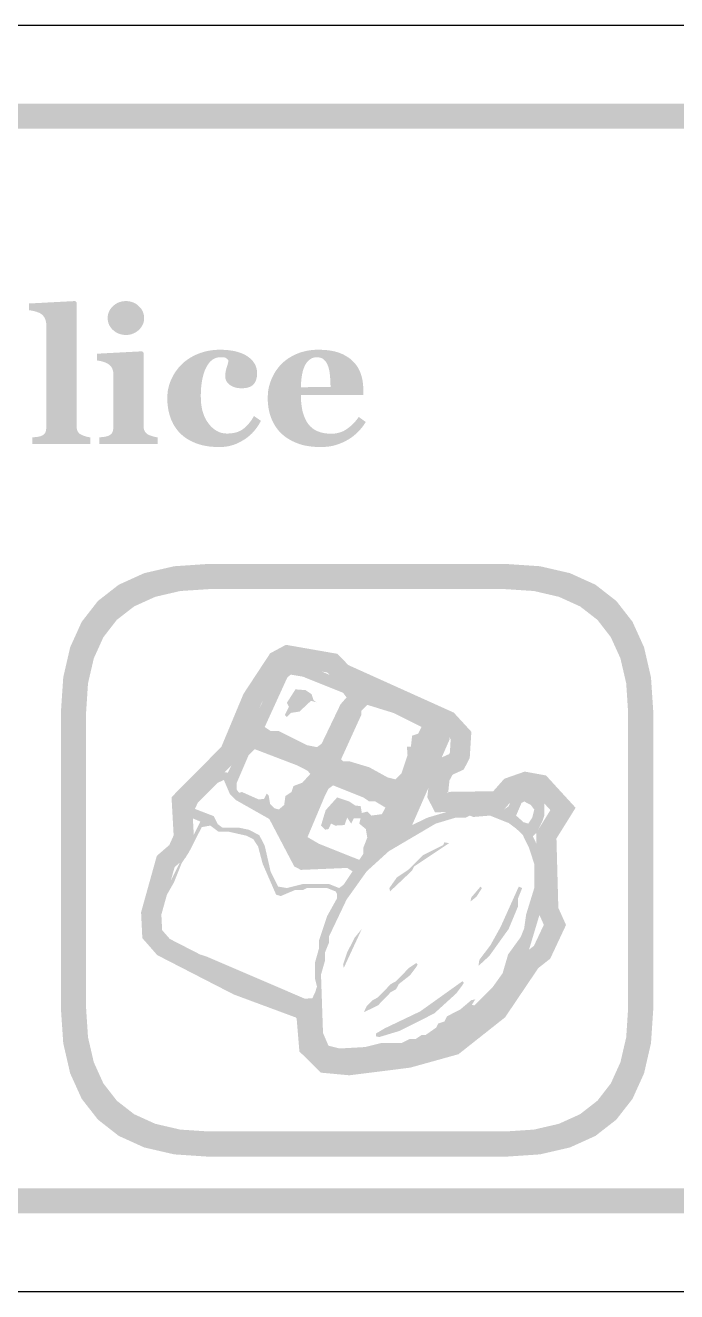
# Model space of a CAD drawing. Header units: millimetres. Extents: x 6 to 297, y 55 to 451.
# Drawn here: x 110.13 to 120.47, y 316.16 to 336.24 of the extents above; entities that cross this region are included whole.
import ezdxf

# ---------------------------------------------------------------- set-up
doc = ezdxf.new("R2010")
doc.units = ezdxf.units.MM
doc.layers.add('CUT', color=1, linetype='Continuous')
doc.layers.add('RASTER', color=7, linetype='Continuous')

msp = doc.modelspace()

# ---------------------------------------------------------------- hatches: boundary and pattern name
at = {"layer": 'RASTER'}
h = msp.add_hatch(color=7, dxfattribs=at)
h.paths.add_polyline_path([(74.2, 332.8), (74.234, 333.316), (74.338, 333.763), (74.509, 334.141), (74.75, 334.45), (75.059, 334.691), (75.438, 334.862), (75.884, 334.966), (76.4, 335), (133.6, 335), (134.116, 334.966), (134.563, 334.862), (134.941, 334.691), (135.25, 334.45), (135.491, 334.141), (135.663, 333.763), (135.766, 333.316), (135.8, 332.8), (135.8, 319.6), (135.766, 319.084), (135.663, 318.638), (135.491, 318.259), (135.25, 317.95), (134.941, 317.709), (134.563, 317.537), (134.116, 317.434), (133.6, 317.4), (76.4, 317.4), (75.884, 317.434), (75.438, 317.537), (75.059, 317.709), (74.75, 317.95), (74.509, 318.259), (74.338, 318.638), (74.234, 319.084), (74.2, 319.6)])
h.paths.add_polyline_path([(74.6, 332.8), (74.6, 319.6), (74.628, 319.178), (74.712, 318.813), (74.853, 318.503), (75.05, 318.25), (75.303, 318.053), (75.613, 317.912), (75.978, 317.828), (76.4, 317.8), (133.6, 317.8), (134.022, 317.828), (134.388, 317.912), (134.697, 318.053), (134.95, 318.25), (135.147, 318.503), (135.288, 318.813), (135.372, 319.178), (135.4, 319.6), (135.4, 332.8), (135.372, 333.222), (135.288, 333.588), (135.147, 333.897), (134.95, 334.15), (134.697, 334.347), (134.388, 334.488), (134.022, 334.572), (133.6, 334.6), (76.4, 334.6), (75.978, 334.572), (75.613, 334.488), (75.303, 334.347), (75.05, 334.15), (74.853, 333.897), (74.712, 333.588), (74.628, 333.222), (74.6, 332.8)], flags=0)
for points in [[(111.168, 329.6), (110.249, 329.6), (110.249, 329.707), (110.259, 329.708), (110.268, 329.708), (110.278, 329.709), (110.287, 329.71), (110.296, 329.711), (110.305, 329.712), (110.314, 329.713), (110.323, 329.714), (110.332, 329.715), (110.341, 329.717), (110.349, 329.718), (110.357, 329.72), (110.365, 329.722), (110.373, 329.724), (110.38, 329.726), (110.387, 329.729), (110.398, 329.734), (110.409, 329.739), (110.418, 329.744), (110.426, 329.75), (110.434, 329.757), (110.44, 329.764), (110.446, 329.771), (110.451, 329.779), (110.455, 329.788), (110.458, 329.797), (110.461, 329.807), (110.463, 329.818), (110.465, 329.829), (110.466, 329.841), (110.467, 329.853), (110.468, 329.867), (110.468, 331.49), (110.467, 331.503), (110.466, 331.517), (110.464, 331.53), (110.462, 331.543), (110.459, 331.556), (110.455, 331.569), (110.45, 331.581), (110.445, 331.593), (110.439, 331.604), (110.433, 331.615), (110.426, 331.625), (110.418, 331.635), (110.41, 331.644), (110.402, 331.652), (110.393, 331.659), (110.384, 331.665), (110.376, 331.67), (110.368, 331.675), (110.358, 331.68), (110.347, 331.684), (110.336, 331.689), (110.323, 331.693), (110.31, 331.698), (110.295, 331.702), (110.281, 331.706), (110.267, 331.71), (110.253, 331.713), (110.24, 331.716), (110.227, 331.718), (110.214, 331.72), (110.202, 331.722), (110.191, 331.723), (110.191, 331.829), (110.927, 331.868), (110.949, 331.844), (110.949, 329.886), (110.95, 329.872), (110.951, 329.86), (110.952, 329.848), (110.954, 329.837), (110.957, 329.826), (110.96, 329.816), (110.964, 329.806), (110.969, 329.798), (110.974, 329.79), (110.979, 329.782), (110.986, 329.775), (110.993, 329.768), (111.001, 329.761), (111.01, 329.755), (111.02, 329.75), (111.03, 329.745), (111.037, 329.742), (111.045, 329.739), (111.052, 329.736), (111.06, 329.733), (111.068, 329.73), (111.076, 329.727), (111.084, 329.724), (111.092, 329.722), (111.1, 329.719), (111.108, 329.717), (111.117, 329.715), (111.127, 329.713), (111.136, 329.711), (111.146, 329.709), (111.157, 329.708), (111.168, 329.707)], [(113.205, 329.553), (113.155, 329.554), (113.106, 329.557), (113.059, 329.561), (113.014, 329.568), (112.969, 329.576), (112.927, 329.586), (112.885, 329.599), (112.846, 329.612), (112.808, 329.628), (112.771, 329.645), (112.736, 329.663), (112.703, 329.683), (112.672, 329.703), (112.643, 329.726), (112.615, 329.749), (112.589, 329.774), (112.564, 329.801), (112.541, 329.829), (112.52, 329.858), (112.5, 329.888), (112.482, 329.919), (112.466, 329.952), (112.451, 329.985), (112.438, 330.02), (112.426, 330.056), (112.416, 330.093), (112.407, 330.13), (112.4, 330.169), (112.395, 330.208), (112.391, 330.248), (112.389, 330.288), (112.388, 330.329), (112.389, 330.367), (112.392, 330.405), (112.396, 330.442), (112.403, 330.478), (112.412, 330.514), (112.422, 330.55), (112.434, 330.585), (112.449, 330.62), (112.465, 330.653), (112.482, 330.686), (112.5, 330.718), (112.52, 330.749), (112.542, 330.778), (112.564, 330.807), (112.588, 330.835), (112.614, 330.861), (112.641, 330.887), (112.67, 330.912), (112.701, 330.935), (112.733, 330.957), (112.768, 330.978), (112.803, 330.997), (112.84, 331.015), (112.879, 331.032), (112.92, 331.047), (112.961, 331.06), (113.003, 331.071), (113.047, 331.08), (113.091, 331.087), (113.136, 331.092), (113.183, 331.095), (113.23, 331.096), (113.296, 331.094), (113.358, 331.089), (113.417, 331.081), (113.472, 331.07), (113.523, 331.056), (113.571, 331.038), (113.616, 331.018), (113.656, 330.994), (113.693, 330.967), (113.725, 330.938), (113.752, 330.907), (113.774, 330.874), (113.791, 330.839), (113.803, 330.801), (113.811, 330.761), (113.813, 330.719), (113.812, 330.693), (113.81, 330.669), (113.805, 330.646), (113.799, 330.624), (113.791, 330.603), (113.782, 330.584), (113.771, 330.566), (113.758, 330.549), (113.742, 330.534), (113.725, 330.521), (113.704, 330.51), (113.682, 330.501), (113.657, 330.494), (113.629, 330.489), (113.598, 330.486), (113.566, 330.485), (113.539, 330.486), (113.513, 330.488), (113.488, 330.492), (113.465, 330.498), (113.442, 330.505), (113.421, 330.514), (113.401, 330.525), (113.382, 330.538), (113.364, 330.551), (113.349, 330.566), (113.337, 330.582), (113.326, 330.598), (113.318, 330.616), (113.312, 330.635), (113.309, 330.654), (113.308, 330.675), (113.308, 330.693), (113.309, 330.711), (113.311, 330.729), (113.314, 330.747), (113.317, 330.764), (113.321, 330.782), (113.326, 330.8), (113.331, 330.817), (113.337, 330.834), (113.342, 330.85), (113.346, 330.865), (113.35, 330.879), (113.353, 330.892), (113.356, 330.904), (113.358, 330.915), (113.359, 330.924), (113.355, 330.931), (113.351, 330.937), (113.346, 330.942), (113.341, 330.947), (113.336, 330.952), (113.33, 330.957), (113.324, 330.961), (113.318, 330.965), (113.311, 330.968), (113.304, 330.971), (113.296, 330.973), (113.286, 330.975), (113.276, 330.976), (113.265, 330.978), (113.253, 330.978), (113.24, 330.978), (113.224, 330.978), (113.208, 330.976), (113.193, 330.974), (113.177, 330.971), (113.163, 330.966), (113.148, 330.961), (113.134, 330.955), (113.12, 330.948), (113.107, 330.939), (113.094, 330.929), (113.081, 330.918), (113.068, 330.905), (113.055, 330.891), (113.043, 330.875), (113.031, 330.858), (113.019, 330.839), (113.008, 330.82), (112.998, 330.8), (112.988, 330.777), (112.978, 330.754), (112.97, 330.728), (112.961, 330.701), (112.954, 330.673), (112.947, 330.643), (112.94, 330.611), (112.935, 330.578), (112.93, 330.544), (112.926, 330.507), (112.923, 330.47), (112.921, 330.43), (112.92, 330.39), (112.92, 330.347), (112.922, 330.283), (112.927, 330.223), (112.937, 330.166), (112.95, 330.112), (112.967, 330.061), (112.988, 330.013), (113.013, 329.968), (113.042, 329.927), (113.073, 329.889), (113.106, 329.857), (113.14, 329.829), (113.176, 329.807), (113.213, 329.789), (113.252, 329.777), (113.292, 329.769), (113.334, 329.767), (113.374, 329.768), (113.411, 329.772), (113.447, 329.777), (113.48, 329.785), (113.511, 329.795), (113.541, 329.808), (113.568, 329.823), (113.593, 329.84), (113.616, 329.859), (113.639, 329.88), (113.662, 329.902), (113.683, 329.927), (113.704, 329.954), (113.725, 329.982), (113.744, 330.013), (113.763, 330.045), (113.873, 329.969), (113.862, 329.947), (113.849, 329.925), (113.837, 329.904), (113.823, 329.884), (113.81, 329.863), (113.795, 329.844), (113.78, 329.825), (113.765, 329.806), (113.749, 329.788), (113.732, 329.77), (113.714, 329.753), (113.696, 329.736), (113.676, 329.72), (113.656, 329.704), (113.636, 329.689), (113.614, 329.675), (113.591, 329.66), (113.568, 329.647), (113.544, 329.634), (113.521, 329.622), (113.498, 329.611), (113.474, 329.601), (113.45, 329.592), (113.427, 329.584), (113.402, 329.577), (113.377, 329.57), (113.351, 329.565), (113.324, 329.561), (113.295, 329.557), (113.266, 329.555), (113.236, 329.554), (113.205, 329.553)]]:
    msp.add_hatch(color=7, dxfattribs=at).paths.add_polyline_path(points)
h = msp.add_hatch(color=7, dxfattribs=at)
h.paths.add_polyline_path([(112.234, 329.6), (111.308, 329.6), (111.308, 329.707), (111.318, 329.708), (111.327, 329.708), (111.337, 329.709), (111.346, 329.71), (111.355, 329.711), (111.365, 329.712), (111.374, 329.713), (111.383, 329.714), (111.392, 329.715), (111.401, 329.717), (111.409, 329.718), (111.417, 329.72), (111.425, 329.722), (111.432, 329.724), (111.439, 329.726), (111.446, 329.729), (111.457, 329.734), (111.468, 329.739), (111.477, 329.744), (111.486, 329.75), (111.494, 329.757), (111.501, 329.764), (111.507, 329.771), (111.512, 329.779), (111.516, 329.788), (111.52, 329.797), (111.524, 329.807), (111.526, 329.818), (111.528, 329.829), (111.53, 329.841), (111.531, 329.853), (111.531, 329.867), (111.531, 330.719), (111.531, 330.732), (111.53, 330.744), (111.528, 330.756), (111.525, 330.767), (111.522, 330.778), (111.518, 330.789), (111.513, 330.799), (111.508, 330.809), (111.502, 330.819), (111.495, 330.828), (111.488, 330.836), (111.481, 330.844), (111.474, 330.852), (111.466, 330.859), (111.458, 330.865), (111.449, 330.871), (111.442, 330.876), (111.434, 330.88), (111.425, 330.884), (111.416, 330.889), (111.405, 330.893), (111.394, 330.897), (111.382, 330.901), (111.369, 330.905), (111.356, 330.909), (111.343, 330.913), (111.33, 330.916), (111.318, 330.918), (111.306, 330.921), (111.294, 330.923), (111.283, 330.924), (111.272, 330.926), (111.272, 331.033), (111.99, 331.071), (112.011, 331.049), (112.011, 329.886), (112.012, 329.873), (112.013, 329.861), (112.015, 329.849), (112.017, 329.838), (112.02, 329.828), (112.024, 329.817), (112.028, 329.808), (112.033, 329.798), (112.039, 329.79), (112.046, 329.782), (112.053, 329.774), (112.06, 329.767), (112.068, 329.761), (112.077, 329.755), (112.086, 329.75), (112.096, 329.745), (112.104, 329.742), (112.111, 329.739), (112.119, 329.736), (112.127, 329.733), (112.135, 329.73), (112.144, 329.727), (112.152, 329.724), (112.161, 329.722), (112.17, 329.719), (112.179, 329.717), (112.188, 329.715), (112.197, 329.713), (112.206, 329.711), (112.215, 329.709), (112.225, 329.708), (112.234, 329.707)])
h.paths.add_polyline_path([(112.02, 331.598), (112.019, 331.571), (112.015, 331.544), (112.008, 331.519), (111.999, 331.495), (111.987, 331.472), (111.972, 331.45), (111.955, 331.428), (111.935, 331.408), (111.913, 331.39), (111.89, 331.374), (111.866, 331.361), (111.841, 331.35), (111.815, 331.341), (111.788, 331.335), (111.76, 331.331), (111.732, 331.33), (111.703, 331.331), (111.674, 331.335), (111.647, 331.341), (111.621, 331.35), (111.596, 331.361), (111.572, 331.374), (111.549, 331.39), (111.527, 331.408), (111.507, 331.428), (111.49, 331.45), (111.475, 331.472), (111.463, 331.495), (111.454, 331.519), (111.447, 331.544), (111.443, 331.571), (111.442, 331.598), (111.443, 331.625), (111.447, 331.652), (111.454, 331.677), (111.463, 331.701), (111.475, 331.725), (111.49, 331.747), (111.507, 331.768), (111.527, 331.788), (111.549, 331.807), (111.572, 331.823), (111.596, 331.837), (111.621, 331.848), (111.647, 331.856), (111.674, 331.863), (111.703, 331.866), (111.732, 331.868), (111.761, 331.866), (111.789, 331.863), (111.816, 331.856), (111.842, 331.848), (111.867, 331.837), (111.891, 331.823), (111.914, 331.807), (111.935, 331.788), (111.955, 331.768), (111.972, 331.747), (111.987, 331.725), (111.999, 331.701), (112.008, 331.677), (112.015, 331.652), (112.019, 331.625), (112.02, 331.598)])
h = msp.add_hatch(color=7, dxfattribs=at)
h.paths.add_polyline_path([(115.537, 329.95), (115.524, 329.929), (115.51, 329.909), (115.496, 329.889), (115.481, 329.869), (115.465, 329.849), (115.449, 329.83), (115.431, 329.811), (115.414, 329.793), (115.395, 329.774), (115.376, 329.757), (115.356, 329.74), (115.336, 329.724), (115.315, 329.708), (115.294, 329.694), (115.272, 329.679), (115.249, 329.666), (115.224, 329.652), (115.2, 329.64), (115.175, 329.628), (115.15, 329.617), (115.125, 329.607), (115.1, 329.598), (115.075, 329.589), (115.05, 329.582), (115.025, 329.575), (114.998, 329.569), (114.971, 329.564), (114.942, 329.56), (114.913, 329.557), (114.883, 329.555), (114.852, 329.554), (114.82, 329.553), (114.766, 329.554), (114.715, 329.557), (114.665, 329.562), (114.618, 329.569), (114.572, 329.577), (114.528, 329.588), (114.486, 329.6), (114.445, 329.615), (114.407, 329.631), (114.37, 329.648), (114.335, 329.667), (114.302, 329.687), (114.27, 329.708), (114.24, 329.731), (114.212, 329.755), (114.185, 329.78), (114.16, 329.807), (114.137, 329.835), (114.116, 329.863), (114.096, 329.894), (114.077, 329.925), (114.061, 329.957), (114.046, 329.991), (114.032, 330.026), (114.02, 330.061), (114.01, 330.098), (114.001, 330.135), (113.994, 330.173), (113.989, 330.212), (113.985, 330.251), (113.982, 330.291), (113.982, 330.332), (113.983, 330.37), (113.985, 330.406), (113.989, 330.443), (113.995, 330.479), (114.003, 330.514), (114.013, 330.55), (114.024, 330.584), (114.037, 330.619), (114.051, 330.653), (114.067, 330.685), (114.084, 330.717), (114.103, 330.748), (114.123, 330.778), (114.145, 330.807), (114.168, 330.835), (114.193, 330.863), (114.218, 330.888), (114.246, 330.912), (114.275, 330.935), (114.305, 330.957), (114.337, 330.977), (114.371, 330.996), (114.407, 331.014), (114.444, 331.031), (114.482, 331.046), (114.522, 331.059), (114.563, 331.07), (114.604, 331.079), (114.647, 331.087), (114.691, 331.092), (114.737, 331.095), (114.783, 331.096), (114.833, 331.095), (114.881, 331.092), (114.926, 331.089), (114.97, 331.083), (115.011, 331.076), (115.049, 331.068), (115.086, 331.057), (115.12, 331.046), (115.152, 331.033), (115.183, 331.019), (115.212, 331.003), (115.24, 330.986), (115.267, 330.969), (115.292, 330.95), (115.316, 330.929), (115.338, 330.908), (115.358, 330.887), (115.377, 330.864), (115.394, 330.841), (115.41, 330.817), (115.425, 330.792), (115.438, 330.766), (115.449, 330.739), (115.46, 330.711), (115.469, 330.683), (115.476, 330.654), (115.483, 330.624), (115.488, 330.595), (115.492, 330.565), (115.495, 330.535), (115.497, 330.504), (115.498, 330.473), (115.498, 330.378), (114.508, 330.378), (114.509, 330.305), (114.515, 330.237), (114.524, 330.173), (114.536, 330.113), (114.553, 330.059), (114.573, 330.008), (114.596, 329.962), (114.623, 329.921), (114.654, 329.884), (114.69, 329.852), (114.729, 329.825), (114.773, 329.803), (114.821, 329.786), (114.874, 329.774), (114.93, 329.767), (114.991, 329.764), (115.025, 329.765), (115.058, 329.769), (115.09, 329.775), (115.122, 329.783), (115.152, 329.794), (115.182, 329.806), (115.211, 329.822), (115.239, 329.84), (115.265, 329.859), (115.291, 329.88), (115.316, 329.902), (115.34, 329.925), (115.363, 329.95), (115.385, 329.975), (115.406, 330.002), (115.426, 330.031)])
h.paths.add_polyline_path([(114.978, 330.507), (114.978, 330.529), (114.977, 330.551), (114.977, 330.573), (114.976, 330.596), (114.974, 330.618), (114.973, 330.641), (114.971, 330.664), (114.969, 330.687), (114.967, 330.709), (114.964, 330.731), (114.961, 330.751), (114.957, 330.771), (114.953, 330.789), (114.948, 330.806), (114.944, 330.823), (114.938, 330.838), (114.932, 330.854), (114.925, 330.87), (114.917, 330.885), (114.909, 330.898), (114.9, 330.911), (114.891, 330.922), (114.881, 330.932), (114.87, 330.942), (114.859, 330.95), (114.847, 330.957), (114.835, 330.963), (114.821, 330.968), (114.807, 330.972), (114.793, 330.975), (114.777, 330.976), (114.761, 330.977), (114.733, 330.975), (114.707, 330.97), (114.683, 330.961), (114.66, 330.948), (114.638, 330.932), (114.617, 330.913), (114.598, 330.889), (114.581, 330.863), (114.565, 330.832), (114.551, 330.797), (114.539, 330.758), (114.529, 330.715), (114.521, 330.668), (114.514, 330.616), (114.51, 330.561), (114.508, 330.501)], flags=0)
h = msp.add_hatch(color=7, dxfattribs=at)
h.paths.add_polyline_path([(110.7, 325.35), (110.737, 325.901), (110.847, 326.378), (111.03, 326.782), (111.287, 327.112), (111.618, 327.37), (112.022, 327.553), (112.499, 327.663), (113.05, 327.7), (117.75, 327.7), (118.301, 327.663), (118.778, 327.553), (119.182, 327.37), (119.513, 327.112), (119.77, 326.782), (119.953, 326.378), (120.063, 325.901), (120.1, 325.35), (120.1, 320.65), (120.063, 320.099), (119.953, 319.622), (119.77, 319.218), (119.512, 318.887), (119.182, 318.63), (118.778, 318.447), (118.301, 318.337), (117.75, 318.3), (113.05, 318.3), (112.499, 318.337), (112.022, 318.447), (111.618, 318.63), (111.288, 318.888), (111.03, 319.218), (110.847, 319.622), (110.737, 320.099), (110.7, 320.65)])
h.paths.add_polyline_path([(111.1, 325.35), (111.1, 320.65), (111.13, 320.193), (111.222, 319.797), (111.374, 319.462), (111.587, 319.188), (111.862, 318.974), (112.197, 318.822), (112.593, 318.73), (113.05, 318.7), (117.75, 318.7), (118.207, 318.73), (118.603, 318.822), (118.938, 318.974), (119.213, 319.188), (119.426, 319.462), (119.578, 319.797), (119.67, 320.193), (119.7, 320.65), (119.7, 325.35), (119.67, 325.807), (119.578, 326.203), (119.426, 326.538), (119.213, 326.813), (118.938, 327.026), (118.603, 327.178), (118.207, 327.27), (117.75, 327.3), (113.05, 327.3), (112.593, 327.27), (112.197, 327.178), (111.862, 327.026), (111.587, 326.813), (111.374, 326.538), (111.222, 326.203), (111.13, 325.807), (111.1, 325.35)], flags=0)
h = msp.add_hatch(color=7, dxfattribs=at)
h.paths.add_polyline_path([(114.27, 326.417), (115.088, 326.274), (115.26, 326.096), (116.934, 325.342), (117.213, 325.038), (117.187, 324.623), (117.092, 324.439), (116.915, 324.358), (116.866, 324.267), (116.843, 324.059), (116.83, 324.085), (117.56, 324.095), (117.735, 324.293), (118.06, 324.407), (118.398, 324.345), (118.867, 323.833), (118.563, 323.346), (118.593, 322.246), (118.715, 321.975), (118.464, 321.44), (118.275, 321.291), (117.748, 320.51), (117.008, 319.925), (116.241, 319.712), (115.277, 319.591), (114.822, 319.633), (114.484, 319.97), (114.441, 320.489), (114.429, 320.507), (113.444, 320.872), (112.228, 321.497), (111.992, 321.766), (111.972, 322.176), (112.222, 323.071), (112.42, 323.242), (112.489, 323.395), (112.455, 324.001), (113.246, 324.799), (113.597, 325.639), (114.02, 326.282)])
h.paths.add_polyline_path([(114.324, 326.083), (114.243, 326.039), (113.881, 325.488), (113.517, 324.618), (112.782, 323.877), (112.812, 323.335), (112.683, 323.046), (112.504, 322.892), (112.294, 322.14), (112.306, 321.893), (112.428, 321.753), (113.574, 321.165), (114.638, 320.771), (114.753, 320.597), (114.794, 320.114), (114.967, 319.941), (115.271, 319.912), (116.178, 320.027), (116.86, 320.216), (117.511, 320.73), (118.038, 321.512), (118.206, 321.644), (118.363, 321.978), (118.275, 322.173), (118.241, 323.434), (118.467, 323.796), (118.234, 324.05), (118.086, 324.077), (117.92, 324.019), (117.706, 323.777), (116.636, 323.762), (116.514, 323.998), (116.555, 324.364), (116.684, 324.605), (116.859, 324.684), (116.872, 324.71), (116.885, 324.922), (116.742, 325.077), (115.072, 325.829), (114.93, 325.977), (114.324, 326.083)], flags=0)
h = msp.add_hatch(color=7, dxfattribs=at)
h.paths.add_polyline_path([(114.294, 326.157), (114.412, 326.167), (114.732, 326.039), (116.455, 325.305), (116.784, 325.123), (116.87, 324.922), (116.273, 323.559), (116.519, 323.677), (117.061, 323.837), (117.476, 323.869), (117.732, 323.805), (117.805, 323.859), (117.882, 324.038), (117.955, 324.092), (118.147, 324.092), (118.316, 324.006), (118.37, 323.901), (118.37, 323.709), (118.338, 323.614), (118.252, 323.444), (118.188, 323.381), (118.338, 323.071), (118.37, 322.911), (118.37, 322.56), (118.338, 322.496), (118.306, 322.177), (118.115, 321.539), (117.965, 321.242), (117.646, 320.795), (117.294, 320.444), (117.007, 320.253), (116.647, 320.071), (116.327, 319.975), (116.008, 319.943), (115.944, 319.911), (115.753, 319.911), (115.434, 319.847), (114.987, 319.847), (114.818, 319.933), (114.7, 320.135), (114.7, 320.645), (114.677, 320.687), (113.774, 321.06), (112.858, 321.485), (112.912, 321.507), (113.008, 321.475), (114.572, 320.805), (114.69, 320.814), (114.732, 320.901), (114.763, 320.996), (114.732, 321.124), (114.732, 321.379), (114.795, 321.603), (114.795, 321.73), (114.923, 322.113), (115.083, 322.401), (115.083, 322.464), (115.06, 322.506), (114.923, 322.56), (114.604, 322.56), (114.54, 322.528), (114.412, 322.528), (114.189, 322.433), (114.115, 322.455), (113.902, 322.943), (113.828, 323.221), (113.752, 323.336), (113.646, 323.39), (113.359, 323.454), (113.199, 323.454), (113.072, 323.55), (112.935, 323.527), (112.73, 323.125), (112.615, 322.953), (112.497, 322.656), (112.37, 322.433), (112.306, 322.273), (112.306, 322.177), (112.242, 322.05), (112.242, 321.954), (112.296, 321.848), (112.392, 321.753), (112.839, 321.517), (112.721, 321.539), (112.36, 321.721), (112.264, 321.817), (112.21, 321.922), (112.21, 322.113), (112.306, 322.401), (112.912, 323.614), (112.711, 323.7), (112.689, 323.869), (112.826, 324.051), (112.89, 324.083), (113.094, 324.293), (113.273, 324.402), (113.349, 324.389), (114.147, 326.017), (114.211, 326.113)])
h.paths.add_polyline_path([(114.348, 325.944), (114.294, 325.902), (113.934, 325.114), (114.029, 325.05), (114.157, 325.05), (114.604, 324.826), (114.763, 324.794), (114.837, 324.849), (115.137, 325.474), (115.233, 325.583), (115.178, 325.656), (114.54, 325.912)], flags=0)
h.paths.add_polyline_path([(114.422, 325.711), (114.581, 325.698), (114.677, 325.634), (114.709, 325.538), (114.754, 325.506), (114.668, 325.529), (114.486, 325.359), (114.348, 325.337), (114.285, 325.273), (114.253, 325.305), (114.317, 325.433), (114.285, 325.497)], flags=0)
h.paths.add_polyline_path([(115.561, 325.465), (115.466, 325.369), (115.466, 325.305), (115.146, 324.603), (115.178, 324.571), (115.274, 324.571), (115.593, 324.475), (115.881, 324.316), (116.008, 324.284), (116.104, 324.38), (116.2, 324.667), (116.19, 324.804), (116.254, 324.804), (116.273, 324.976), (116.369, 325.008), (116.423, 325.114), (115.976, 325.337)], flags=0)
h.paths.add_polyline_path([(113.774, 324.763), (113.678, 324.667), (113.487, 324.22), (113.487, 324.124), (113.528, 324.07), (113.573, 324.083), (113.838, 323.965), (113.924, 323.974), (113.965, 324.06), (113.997, 324.028), (114.02, 323.891), (114.084, 323.827), (114.157, 323.805), (114.243, 323.878), (114.262, 324.019), (114.358, 324.083), (114.39, 324.178), (114.53, 324.23), (114.658, 324.37), (114.613, 324.421), (114.444, 324.507)], flags=0)
h.paths.add_polyline_path([(113.286, 324.274), (113.19, 324.23), (112.871, 323.91), (112.826, 323.815), (113.126, 323.7), (113.19, 323.572), (113.263, 323.518), (113.519, 323.518), (113.678, 323.486), (113.847, 323.4), (113.934, 323.231), (114.029, 322.816), (114.147, 322.583), (114.285, 322.56), (114.54, 322.624), (114.955, 322.624), (115.115, 322.56), (115.188, 322.615), (115.328, 322.825), (115.242, 322.879), (114.508, 322.848), (114.403, 322.902), (114.007, 323.655), (113.477, 323.955), (113.381, 324.051)], flags=0)
h.paths.add_polyline_path([(115.019, 324.188), (114.945, 324.134), (114.891, 324.028), (114.613, 323.368), (114.795, 323.262), (115.434, 323.007), (115.498, 323.103), (115.498, 323.199), (115.561, 323.358), (115.539, 323.495), (115.434, 323.582), (115.456, 323.668), (115.348, 323.668), (115.306, 323.582), (115.242, 323.677), (115.201, 323.559), (115.051, 323.55), (114.987, 323.582), (114.945, 323.495), (114.891, 323.486), (114.827, 323.55), (114.901, 323.795), (115.083, 323.997), (115.274, 323.933), (115.37, 323.869), (115.456, 323.859), (115.475, 323.751), (115.561, 323.773), (115.625, 323.709), (115.794, 323.732), (115.849, 323.837), (115.689, 323.933), (115.593, 323.933), (115.498, 323.997)], flags=0)
h.paths.add_polyline_path([(118.051, 323.933), (118.009, 323.91), (117.923, 323.709), (118.041, 323.604), (118.115, 323.582), (118.179, 323.677), (118.211, 323.805), (118.156, 323.878)], flags=0)
h.paths.add_polyline_path([(117.189, 323.709), (117.125, 323.677), (116.966, 323.677), (116.647, 323.582), (115.903, 323.144), (115.552, 322.825), (115.233, 322.378), (114.955, 321.794), (114.955, 321.698), (114.891, 321.539), (114.891, 321.411), (114.827, 321.188), (114.859, 320.262), (114.945, 320.061), (115.124, 320.016), (115.529, 320.039), (115.785, 320.103), (116.104, 320.103), (116.232, 320.166), (116.327, 320.166), (116.423, 320.23), (116.487, 320.23), (116.656, 320.348), (116.688, 320.412), (116.784, 320.444), (116.828, 320.527), (117.039, 320.636), (117.211, 320.782), (117.275, 320.795), (117.221, 320.709), (117.263, 320.699), (117.55, 320.987), (117.709, 321.21), (117.796, 321.507), (117.997, 321.785), (118.051, 321.922), (118.083, 322.145), (118.211, 322.56), (118.211, 322.943), (118.124, 323.208), (118.029, 323.4), (117.933, 323.495), (117.805, 323.591), (117.508, 323.709), (117.243, 323.687)], flags=0)
h.paths.add_polyline_path([(116.784, 323.285), (116.86, 323.272), (116.305, 322.902), (116.273, 322.838), (115.922, 322.506), (115.912, 322.56), (116.031, 322.729), (116.222, 322.857), (116.445, 323.081), (116.765, 323.24)], flags=0)
h.paths.add_polyline_path([(117.358, 322.583), (117.381, 322.56), (117.294, 322.423), (117.199, 322.346), (117.211, 322.41)], flags=0)
h.paths.add_polyline_path([(117.965, 322.583), (118.019, 322.56), (117.955, 322.401), (117.955, 322.273), (117.805, 321.912), (117.499, 321.485), (117.326, 321.325), (117.339, 321.421), (117.518, 321.657), (117.677, 321.944)], flags=0)
h.paths.add_polyline_path([(115.475, 321.912), (115.188, 321.293), (115.178, 321.347), (115.242, 321.539), (115.36, 321.772)], flags=0)
h.paths.add_polyline_path([(116.337, 321.37), (116.359, 321.347), (116.337, 321.306), (116.241, 321.178), (116.062, 321.038), (116.018, 320.955), (115.935, 320.91), (115.731, 320.699), (115.507, 320.591), (115.552, 320.687), (115.648, 320.782), (115.731, 320.827), (115.935, 321.038), (116.018, 321.082), (116.222, 321.293)], flags=0)
h.paths.add_polyline_path([(117.071, 321.082), (117.093, 321.06), (117.071, 321.019), (116.975, 320.891), (116.624, 320.572), (116.072, 320.294), (115.753, 320.198), (115.699, 320.208), (115.699, 320.253), (115.839, 320.336), (116.401, 320.604)], flags=0)

# ---------------------------------------------------------------- linework, layer by layer
at = {"layer": 'CUT'}
for points in [[(75.999, 336.24), (134.001, 336.24)], [(134.001, 316.16), (75.999, 316.16)]]:
    msp.add_lwpolyline(points, dxfattribs=at)

doc.saveas('drawing.dxf')
